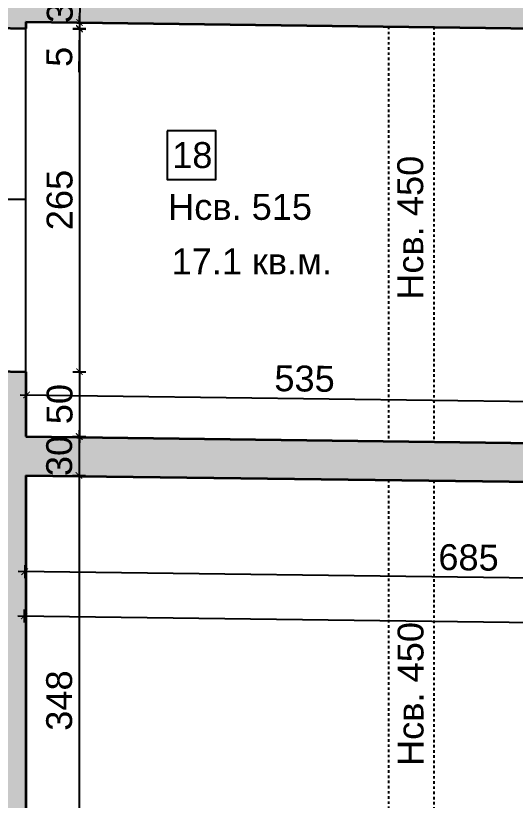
# Model space of a CAD drawing. Header units: inches. Extents: x -72385 to 39588, y -6525 to 66685.
# Drawn here: x -52290 to -51904, y 1424 to 2029 of the extents above; entities that cross this region are included whole.
import ezdxf

# ---------------------------------------------------------------- set-up
doc = ezdxf.new("R2010")
doc.units = ezdxf.units.IN
doc.header["$MEASUREMENT"] = 0
doc.linetypes.add('Hidden', pattern=[0.4, 0.2, -0.2])
for name, color, linetype, lineweight in [('Изгледни линии', 253, 'Continuous', 25), ('Надписи Hсв', 252, 'Continuous', 25), ('Надписи коти вътрешни', 252, 'Continuous', 25), ('Надписи номера на пом.', 252, 'Continuous', 25), ('Надписи площ', 252, 'Continuous', 25), ('Надписи прозорци', 252, 'Continuous', 25), ('Пунктир', 253, 'Hidden', 25), ('Разрезни линии', 7, 'Continuous', 35), ('Щрих стени', 254, 'Continuous', 25)]:
    doc.layers.add(name, color=color, linetype=linetype, lineweight=lineweight)
doc.styles.add('Arial Regular', font='arial.ttf')
doc.styles.get("Standard").update_dxf_attribs({"font": 'arial.ttf'})
doc.dimstyles.new('Annotative', dxfattribs={"dimscale": 0, "dimtxt": 20, "dimasz": 5, "dimexe": 5, "dimexo": 5, "dimgap": 5, "dimtad": 1, "dimdec": 0, "dimzin": 0, "dimdsep": 46, "dimtxsty": 'Standard', "dimblk": 'ARCHTICK', "dimcen": 5, "dimdle": 5, "dimadec": 0, "dimazin": 0, "dimtfac": 1, "dimtdec": 0, "dimtofl": 0, "dimtmove": 0, "dimatfit": 3, "dimldrblk": 'ARCHTICK', "dimfxl": 5, "dimfxlon": 1, "dimtolj": 1, "dimtzin": 0, "dimarcsym": 1})

# ---------------------------------------------------------------- blocks, each defined once
blk = doc.blocks.new('_ArchTick')
at = {"color": 0, "linetype": 'ByBlock', "const_width": 0.15}
blk.add_lwpolyline([(-0.5, -0.5), (0.5, 0.5)], dxfattribs=at)
blk = doc.blocks.new('*D8005')
at = {"layer": 'Defpoints', "color": 0, "ltscale": 50, "transparency": 16777216}
for p in [(-52282.34, 2024.45), (-52282.4, 2019.45), (-52241.05, 2018.93)]:
    blk.add_point(p, dxfattribs=at)
at = {"layer": 'Надписи коти вътрешни', "color": 0, "lineweight": -2, "ltscale": 50, "transparency": 16777216}
for p, q in [((-52240.99, 2023.93), (-52240.93, 2028.93)), ((-52245.99, 2023.99), (-52235.99, 2023.86)), ((-52246.05, 2018.99), (-52236.06, 2018.86)), ((-52241.05, 2018.93), (-52241.48, 1985.67))]:
    blk.add_line(p, q, dxfattribs=at)
at = {"layer": 'Надписи коти вътрешни', "color": 0, "lineweight": -2, "ltscale": 50, "transparency": 16777216, "xscale": 5, "yscale": 5, "zscale": 5}
for p, rotation in [((-52240.99, 2023.93), 269.2706286526095), ((-52241.05, 2018.93), 89.2706286526095)]:
    blk.add_blockref('_ArchTick', p, dxfattribs=dict(at, rotation=rotation))
at = {"layer": 'Надписи коти вътрешни', "color": 0, "ltscale": 50, "transparency": 16777216, "insert": (-52256.5, 1997.49), "char_height": 20, "attachment_point": 5, "rotation": 89.27063}
blk.add_mtext('\\A1;5', dxfattribs=at)
blk = doc.blocks.new('*D8006')
at = {"layer": 'Defpoints', "color": 0, "ltscale": 50, "transparency": 16777216}
for p in [(-52282.34, 2019.45), (-52282.34, 1754.45), (-52241.05, 1754.45)]:
    blk.add_point(p, dxfattribs=at)
at = {"layer": 'Надписи коти вътрешни', "color": 0, "lineweight": -2, "ltscale": 50, "transparency": 16777216}
for p, q in [((-52241.05, 2024.45), (-52241.05, 1749.45)), ((-52246.05, 2019.45), (-52236.05, 2019.45)), ((-52246.05, 1754.45), (-52236.05, 1754.45))]:
    blk.add_line(p, q, dxfattribs=at)
at = {"layer": 'Надписи коти вътрешни', "color": 0, "lineweight": -2, "ltscale": 50, "transparency": 16777216, "xscale": 5, "yscale": 5, "zscale": 5}
for p, rotation in [((-52241.05, 2019.45), 90), ((-52241.05, 1754.45), 270)]:
    blk.add_blockref('_ArchTick', p, dxfattribs=dict(at, rotation=rotation))
at = {"layer": 'Надписи коти вътрешни', "color": 0, "ltscale": 50, "transparency": 16777216, "insert": (-52256.27, 1886.95), "char_height": 20, "attachment_point": 5, "rotation": 90}
blk.add_mtext('\\A1;265', dxfattribs=at)
blk = doc.blocks.new('*D8007')
at = {"layer": 'Defpoints', "color": 0, "ltscale": 50, "transparency": 16777216}
for p in [(-52282.34, 1754.45), (-52282.97, 1704.44), (-52241.05, 1704.44)]:
    blk.add_point(p, dxfattribs=at)
at = {"layer": 'Надписи коти вътрешни', "color": 0, "lineweight": -2, "ltscale": 50, "transparency": 16777216}
for p, q in [((-52241.05, 1759.45), (-52241.05, 1699.44)), ((-52246.05, 1754.45), (-52236.05, 1754.45)), ((-52246.05, 1704.44), (-52236.05, 1704.44))]:
    blk.add_line(p, q, dxfattribs=at)
at = {"layer": 'Надписи коти вътрешни', "color": 0, "lineweight": -2, "ltscale": 50, "transparency": 16777216, "xscale": 5, "yscale": 5, "zscale": 5}
for p, rotation in [((-52241.05, 1754.45), 90), ((-52241.05, 1704.44), 270)]:
    blk.add_blockref('_ArchTick', p, dxfattribs=dict(at, rotation=rotation))
at = {"layer": 'Надписи коти вътрешни', "color": 0, "ltscale": 50, "transparency": 16777216, "insert": (-52256.27, 1729.45), "char_height": 20, "attachment_point": 5, "rotation": 90}
blk.add_mtext('\\A1;50', dxfattribs=at)
blk = doc.blocks.new('*D8276')
at = {"layer": 'Defpoints', "color": 0, "ltscale": 50, "transparency": 16777216}
for p in [(-51746.93, 1729.74), (-52282.34, 1704.43), (-51747.34, 1697.62)]:
    blk.add_point(p, dxfattribs=at)
at = {"layer": 'Надписи коти вътрешни', "color": 0, "lineweight": -2, "ltscale": 50, "transparency": 16777216}
for p, q in [((-52281.99, 1731.55), (-52281.86, 1741.55)), ((-52286.93, 1736.62), (-51741.93, 1729.68)), ((-51746.99, 1724.74), (-51746.86, 1734.74))]:
    blk.add_line(p, q, dxfattribs=at)
at = {"layer": 'Надписи коти вътрешни', "color": 0, "lineweight": -2, "ltscale": 50, "transparency": 16777216, "xscale": 5, "yscale": 5, "zscale": 5}
for p, rotation in [((-52281.93, 1736.55), 179.2706286525454), ((-51746.93, 1729.74), 359.2706286525454)]:
    blk.add_blockref('_ArchTick', p, dxfattribs=dict(at, rotation=rotation))
at = {"layer": 'Надписи коти вътрешни', "color": 0, "ltscale": 50, "transparency": 16777216, "insert": (-52067.21, 1749.04), "char_height": 20, "attachment_point": 5, "rotation": 359.27063}
blk.add_mtext('\\A1;535', dxfattribs=at)
blk = doc.blocks.new('*D1700')
at = {"layer": 'Defpoints', "color": 0, "ltscale": 50, "transparency": 16777216}
for p in [(-52282.34, 1674.43), (-51597.34, 1665.71), (-52283.28, 1600.16)]:
    blk.add_point(p, dxfattribs=at)
at = {"layer": 'Надписи коти вътрешни', "color": 0, "lineweight": -2, "ltscale": 50, "transparency": 16777216}
for p, q in [((-52283.22, 1605.16), (-52283.35, 1595.16)), ((-51593.28, 1591.37), (-52288.28, 1600.22)), ((-51598.22, 1596.44), (-51598.35, 1586.44))]:
    blk.add_line(p, q, dxfattribs=at)
at = {"layer": 'Надписи коти вътрешни', "color": 0, "lineweight": -2, "ltscale": 50, "transparency": 16777216, "xscale": 5, "yscale": 5, "zscale": 5}
for p, rotation in [((-52283.28, 1600.16), 179.2706286525459), ((-51598.28, 1591.44), 359.270628652546)]:
    blk.add_blockref('_ArchTick', p, dxfattribs=dict(at, rotation=rotation))
at = {"layer": 'Надписи коти вътрешни', "color": 0, "ltscale": 50, "transparency": 16777216, "insert": (-51940.59, 1611.01), "char_height": 20, "attachment_point": 5, "rotation": 359.27063}
blk.add_mtext('\\A1;685', dxfattribs=at)
blk = doc.blocks.new('*D1701')
at = {"layer": 'Defpoints', "color": 0, "ltscale": 50, "transparency": 16777216}
for p in [(-52282.34, 1674.43), (-51397.34, 1663.16), (-51398.72, 1554.64)]:
    blk.add_point(p, dxfattribs=at)
at = {"layer": 'Надписи коти вътрешни', "color": 0, "lineweight": -2, "ltscale": 50, "transparency": 16777216}
for p, q in [((-52283.66, 1570.91), (-52283.78, 1560.91)), ((-52288.72, 1565.97), (-51393.72, 1554.58)), ((-51398.66, 1559.64), (-51398.78, 1549.64))]:
    blk.add_line(p, q, dxfattribs=at)
at = {"layer": 'Надписи коти вътрешни', "color": 0, "lineweight": -2, "ltscale": 50, "transparency": 16777216, "xscale": 5, "yscale": 5, "zscale": 5}
for p, rotation in [((-52283.72, 1565.91), 179.2706286525463), ((-51398.72, 1554.64), 359.2706286525462)]:
    blk.add_blockref('_ArchTick', p, dxfattribs=dict(at, rotation=rotation))
at = {"layer": 'Надписи коти вътрешни', "color": 0, "ltscale": 50, "transparency": 16777216, "insert": (-51841.03, 1575.49), "char_height": 20, "attachment_point": 5, "rotation": 359.27063}
blk.add_mtext('\\A1;885', dxfattribs=at)
blk = doc.blocks.new('*D8004')
at = {"layer": 'Defpoints', "color": 0, "ltscale": 10, "transparency": 16777216}
for p in [(-52282.34, 2054.46), (-52282.72, 2024.46), (-52240.99, 2023.93)]:
    blk.add_point(p, dxfattribs=at)
at = {"layer": 'Надписи коти вътрешни', "color": 0, "lineweight": -2, "ltscale": 10, "transparency": 16777216}
for p, q in [((-52240.55, 2058.93), (-52241.05, 2018.93)), ((-52245.61, 2053.99), (-52235.61, 2053.86)), ((-52245.99, 2023.99), (-52235.99, 2023.86))]:
    blk.add_line(p, q, dxfattribs=at)
at = {"layer": 'Надписи коти вътрешни', "color": 0, "lineweight": -2, "ltscale": 10, "transparency": 16777216, "xscale": 5, "yscale": 5, "zscale": 5}
for p, rotation in [((-52240.61, 2053.93), 89.2706286525346), ((-52240.99, 2023.93), 269.2706286525346)]:
    blk.add_blockref('_ArchTick', p, dxfattribs=dict(at, rotation=rotation))
at = {"layer": 'Надписи коти вътрешни', "color": 0, "ltscale": 10, "transparency": 16777216, "insert": (-52256.02, 2039.12), "char_height": 20, "attachment_point": 5, "rotation": 89.27063}
blk.add_mtext('\\A1;30', dxfattribs=at)
blk = doc.blocks.new('*D8008')
at = {"layer": 'Defpoints', "color": 0, "ltscale": 10, "transparency": 16777216}
for p in [(-52282.34, 1704.43), (-52282.34, 1674.43), (-52241.38, 1674.43)]:
    blk.add_point(p, dxfattribs=at)
at = {"layer": 'Надписи коти вътрешни', "color": 0, "lineweight": -2, "ltscale": 10, "transparency": 16777216}
for p, q in [((-52241.38, 1709.43), (-52241.38, 1669.43)), ((-52246.38, 1704.43), (-52236.38, 1704.43)), ((-52246.38, 1674.43), (-52236.38, 1674.43))]:
    blk.add_line(p, q, dxfattribs=at)
at = {"layer": 'Надписи коти вътрешни', "color": 0, "lineweight": -2, "ltscale": 10, "transparency": 16777216, "xscale": 5, "yscale": 5, "zscale": 5}
for p, rotation in [((-52241.38, 1704.43), 90), ((-52241.38, 1674.43), 270)]:
    blk.add_blockref('_ArchTick', p, dxfattribs=dict(at, rotation=rotation))
at = {"layer": 'Надписи коти вътрешни', "color": 0, "ltscale": 10, "transparency": 16777216, "insert": (-52256.6, 1689.43), "char_height": 20, "attachment_point": 5, "rotation": 90}
blk.add_mtext('\\A1;30', dxfattribs=at)
blk = doc.blocks.new('*D8009')
at = {"layer": 'Defpoints', "color": 0, "ltscale": 10, "transparency": 16777216}
for p in [(-52282.34, 1674.43), (-52282.34, 1326.9), (-52241.38, 1326.9)]:
    blk.add_point(p, dxfattribs=at)
at = {"layer": 'Надписи коти вътрешни', "color": 0, "lineweight": -2, "ltscale": 10, "transparency": 16777216}
for p, q in [((-52241.38, 1679.43), (-52241.38, 1321.9)), ((-52246.38, 1674.43), (-52236.38, 1674.43)), ((-52246.38, 1326.9), (-52236.38, 1326.9))]:
    blk.add_line(p, q, dxfattribs=at)
at = {"layer": 'Надписи коти вътрешни', "color": 0, "lineweight": -2, "ltscale": 10, "transparency": 16777216, "xscale": 5, "yscale": 5, "zscale": 5}
for p, rotation in [((-52241.38, 1674.43), 90), ((-52241.38, 1326.9), 270)]:
    blk.add_blockref('_ArchTick', p, dxfattribs=dict(at, rotation=rotation))
at = {"layer": 'Надписи коти вътрешни', "color": 0, "ltscale": 10, "transparency": 16777216, "insert": (-52256.6, 1500.66), "char_height": 20, "attachment_point": 5, "rotation": 90}
blk.add_mtext('\\A1;348', dxfattribs=at)

msp = doc.modelspace()

# ---------------------------------------------------------------- hatches: boundary and pattern name
at = {"layer": 'Щрих стени', "ltscale": 10}
h = msp.add_hatch(color=256, dxfattribs=at)
h.dxf.hatch_style = 1
h.paths.add_polyline_path([(-51802.34, 3120.93), (-52317.34, 3127.49), (-52317.34, 2319.92), (-52282.34, 2319.48), (-52282.34, 2554.5), (-52272.34, 2554.37), (-52272.34, 3091.91), (-52102.34, 3089.75), (-52102.34, 3054.75), (-52072.34, 3054.36), (-52072.34, 3089.37), (-51747.34, 3085.23), (-51747.34, 3050.23), (-51717.34, 3049.85), (-51717.34, 3084.85), (-51702.34, 3084.66), (-51702.34, 3104.66), (-51802.34, 3105.93)])
h.paths.add_polyline_path([(-52062.34, 2919.23), (-52072.34, 2919.35), (-52072.34, 2964.36), (-52102.34, 2964.74), (-52102.34, 2177.18), (-52072.34, 2176.79), (-52072.34, 2889.35), (-52062.34, 2889.22)])
h.paths.add_polyline_path([(-51677.34, 2914.33), (-51687.34, 2914.45), (-51687.34, 2929.45), (-51717.34, 2929.84), (-51717.34, 2959.84), (-51747.34, 2960.22), (-51747.34, 2915.22), (-51962.34, 2917.95), (-51962.34, 2887.95), (-51677.34, 2884.32)])
h.paths.add_polyline_path([(-51367.34, 3115.4), (-51612.34, 3118.51), (-51612.34, 3083.51), (-51397.34, 3080.77), (-51397.34, 2520.73), (-51402.34, 2520.79), (-51402.34, 2475.79), (-51397.34, 2475.73), (-51397.34, 2043.19), (-51547.34, 2045.1), (-51547.34, 2395.13), (-51577.34, 2395.51), (-51577.34, 2045.48), (-51592.34, 2045.67), (-51592.34, 2015.67), (-51397.34, 2013.19), (-51397.34, 1895.68), (-51399.84, 1895.71), (-51399.84, 1860.71), (-51397.34, 1860.68), (-51397.34, 1858.18), (-51367.34, 1857.79), (-51367.34, 1860.29), (-51337.34, 1859.91), (-51248.77, 1901.06), (-51255.09, 1914.66), (-51337.34, 1876.45), (-51337.34, 1894.91), (-51367.34, 1895.3), (-51367.34, 2485.34), (-51337.34, 2484.96), (-51337.34, 2519.97), (-51367.34, 2520.35)])
h.paths.add_polyline_path([(-51547.34, 2912.67), (-51577.34, 2913.05), (-51577.34, 2495.52), (-51547.34, 2495.14)], flags=17)
h.paths.add_polyline_path([(-51692.34, 2046.95), (-52072.34, 2051.78), (-52072.34, 2076.79), (-52102.34, 2077.17), (-52102.34, 2052.17), (-52317.34, 2054.9), (-52317.34, 2019.9), (-52282.34, 2019.45), (-52282.34, 2024.45), (-51747.34, 2017.64), (-51747.34, 1905.13), (-51717.34, 1904.75), (-51717.34, 2017.26), (-51692.34, 2016.94)])
h.paths.add_polyline_path([(-51597.34, 1695.71), (-51717.34, 1697.24), (-51717.34, 1804.74), (-51747.34, 1805.13), (-51747.34, 1697.62), (-52282.34, 1704.43), (-52282.34, 1754.45), (-52317.34, 1754.9), (-52317.34, 1292.34), (-51967.34, 1287.88), (-51967.34, 1322.89), (-52282.34, 1326.9), (-52282.34, 1674.43), (-51597.34, 1665.71)])
h.paths.add_polyline_path([(-51667.34, 1319.07), (-51702.34, 1319.51), (-51702.34, 1284.51), (-51667.34, 1284.07)])
h.paths.add_polyline_path([(-51367.34, 1707.78), (-51397.34, 1708.16), (-51397.34, 1693.16), (-51497.34, 1694.44), (-51497.34, 1664.43), (-51397.34, 1663.16), (-51397.34, 1325.63), (-51402.34, 1325.7), (-51402.34, 1280.69), (-51367.34, 1280.25)])

# ---------------------------------------------------------------- linework, layer by layer
at = {"layer": 'Изгледни линии', "ltscale": 50}
msp.add_line((-52282.34, 1754.45), (-52282.34, 2019.45), dxfattribs=at)
at = {"layer": 'Надписи номера на пом.', "ltscale": 50}
msp.add_lwpolyline([(-52173.31, 1940.34), (-52173.31, 1902.84), (-52135.81, 1902.84), (-52135.81, 1940.34)], close=True, dxfattribs=at)
at = {"layer": 'Надписи прозорци', "ltscale": 50}
msp.add_line((-52282.33, 1887.4), (-52425.48, 1887.4), dxfattribs=at)
at = {"layer": 'Пунктир', "ltscale": 10}
for p, q in [((-52002.34, 2020.89), (-52002.34, 1700.86)), ((-51967.34, 2020.44), (-51967.34, 1700.42)), ((-52002.34, 1670.86), (-52002.34, 1323.33)), ((-51967.34, 1670.42), (-51967.34, 1322.89))]:
    msp.add_line(p, q, dxfattribs=at)
at = {"layer": 'Разрезни линии', "ltscale": 50}
for p, q in [((-52282.34, 2024.45), (-51747.34, 2017.64)), ((-52282.34, 2024.45), (-52282.34, 2019.45)), ((-52317.34, 2019.9), (-52282.34, 2019.45)), ((-52317.34, 1754.9), (-52282.34, 1754.45)), ((-52282.34, 1754.45), (-52282.34, 1704.43)), ((-52282.34, 1704.43), (-51747.34, 1697.62)), ((-52282.34, 1674.43), (-51597.34, 1665.71)), ((-52282.34, 1674.43), (-52282.34, 1326.9))]:
    msp.add_line(p, q, dxfattribs=at)

# ---------------------------------------------------------------- texts
at = {"layer": 'Надписи Hсв', "ltscale": 100, "char_height": 20, "width": 180.4891, "attachment_point": 1, "rotation": 90, "style": 'Arial Regular'}
for insert in [(-51995.65, 1810.01), (-51995.39, 1450.17)]:
    msp.add_mtext('\\pxt8;Hсв. 450', dxfattribs=dict(at, insert=insert))
at = {"layer": 'Надписи Hсв', "ltscale": 100, "insert": (-52172.58, 1891.66), "char_height": 20, "width": 180.4891, "attachment_point": 1, "style": 'Arial Regular'}
msp.add_mtext('\\pxt8;Hсв. 515', dxfattribs=at)
at = {"layer": 'Надписи номера на пом.', "ltscale": 100, "insert": (-52244.16, 1931.65), "char_height": 20, "width": 180.4891, "attachment_point": 1, "style": 'Arial Regular'}
msp.add_mtext('\\pxqc;18', dxfattribs=at)
at = {"layer": 'Надписи площ', "ltscale": 100, "insert": (-52169.95, 1849.61), "char_height": 20, "width": 180.4891, "attachment_point": 1, "style": 'Arial Regular'}
msp.add_mtext('17.1 кв.м.', dxfattribs=at)

# ---------------------------------------------------------------- dimensions: what is measured, and where the dimension line sits
at = {"layer": 'Надписи коти вътрешни', "ltscale": 10}
for base, p1, p2, angle, picture, middle in [((-52240.99, 2023.93), (-52282.34, 2054.46), (-52282.72, 2024.46), 269.27063, '*D8004', (-52240.8, 2038.93)), ((-52241.38, 1674.43), (-52282.34, 1704.43), (-52282.34, 1674.43), 270, '*D8008', (-52241.38, 1689.43))]:
    dim = msp.add_linear_dim(base=base, p1=p1, p2=p2, angle=angle, dimstyle='Annotative', override={"dimscale": 0, "dimtix": 0, "dimtofl": 0, "dimtmove": 0, "dimatfit": 3}, dxfattribs=at)
    dim.commit()
    dim.dimension.update_dxf_attribs({"geometry": picture, "text_midpoint": middle, "dimtype": 129})
at = {"layer": 'Надписи коти вътрешни', "ltscale": 50}
for p1, p2, distance, picture, middle in [((-52282.34, 2024.45), (-52282.4, 2019.45), 41.35, '*D8005', (-52256.5, 1997.49)), ((-52282.34, 1674.43), (-51397.34, 1663.16), -108.53, '*D1701', (-51841.03, 1575.49)), ((-51597.34, 1665.71), (-52282.34, 1674.43), 74.27, '*D1700', (-51940.59, 1611.01))]:
    dim = msp.add_aligned_dim(p1=p1, p2=p2, distance=distance, dimstyle='Annotative', override={"dimscale": 0, "dimtix": 0, "dimtofl": 0, "dimtmove": 0, "dimatfit": 3}, dxfattribs=at)
    dim.commit()
    dim.dimension.update_dxf_attribs({"geometry": picture, "text_midpoint": middle})
for base, p1, p2, picture, middle in [((-52241.05, 1754.45), (-52282.34, 2019.45), (-52282.34, 1754.45), '*D8006', (-52256.27, 1886.95)), ((-52241.05, 1704.44), (-52282.34, 1754.45), (-52282.97, 1704.44), '*D8007', (-52256.27, 1729.45))]:
    dim = msp.add_linear_dim(base=base, p1=p1, p2=p2, angle=90, dimstyle='Annotative', override={"dimscale": 0, "dimtix": 0, "dimtofl": 0, "dimtmove": 0, "dimatfit": 3}, dxfattribs=at)
    dim.commit()
    dim.dimension.update_dxf_attribs({"geometry": picture, "text_midpoint": middle})
dim = msp.add_linear_dim(base=(-51746.93, 1729.74), p1=(-52282.34, 1704.43), p2=(-51747.34, 1697.62), angle=359.27063, dimstyle='Annotative', override={"dimscale": 0, "dimtix": 0, "dimtofl": 0, "dimtmove": 0, "dimatfit": 3}, dxfattribs=at)
dim.commit()
dim.dimension.update_dxf_attribs({"geometry": '*D8276', "text_midpoint": (-52067.41, 1733.82), "dimtype": 129})
at = {"layer": 'Надписи коти вътрешни', "ltscale": 10}
dim = msp.add_aligned_dim(p1=(-52282.34, 1674.43), p2=(-52282.34, 1326.9), distance=40.96, dimstyle='Annotative', override={"dimscale": 0, "dimtix": 0, "dimtofl": 0, "dimtmove": 0, "dimatfit": 3}, dxfattribs=at)
dim.commit()
dim.dimension.update_dxf_attribs({"geometry": '*D8009', "text_midpoint": (-52256.6, 1500.66)})

doc.saveas('drawing.dxf')
